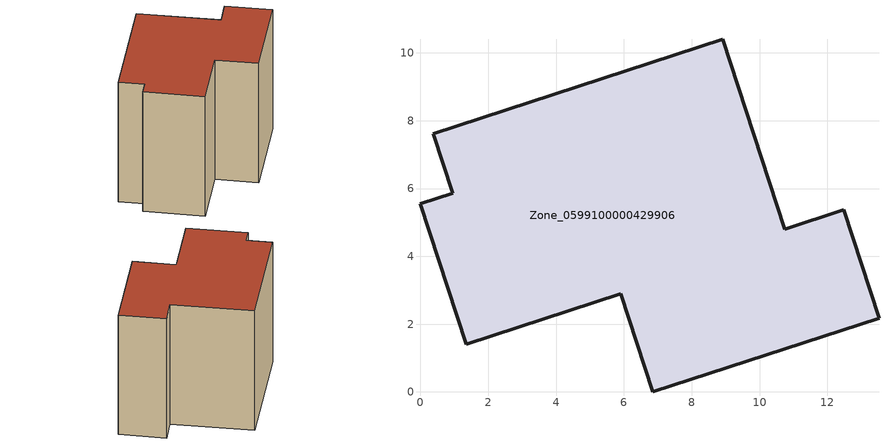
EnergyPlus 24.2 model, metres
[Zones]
Zone_0599100000429906
 floor ground (C_G): 5.9,2.9 1.35,1.41 0,5.56 0.95,5.87 0.38,7.62 8.92,10.41 10.75,4.79 12.48,5.38 13.52,2.18 6.85,0 z2.3
 wall outside (C_F): 1.35,1.41 5.9,2.9 6.85,0 13.52,2.18 12.48,5.38 10.75,4.79 8.92,10.41 0.38,7.62 0.95,5.87 0,5.56 1.35,1.41 z2.3:12.02
 roof outside (C_R): 10.75,4.79 8.92,10.41 0.38,7.62 0.95,5.87 0,5.56 1.35,1.41 5.9,2.9 6.85,0 13.52,2.18 12.48,5.38 z12.02
[BUILDING]
Pand.0599100000429906: North Axis=0; Terrain=City; Loads Convergence Tolerance Value=0.04; Temperature Convergence Tolerance Value=0.4; Solar Distribution=FullExterior; Maximum Number of Warmup Days=25; Minimum Number of Warmup Days=1
[Site:Location]
Rotterdam.The.Hague.AP_ZH_NLD Design_Conditions: Latitude=51.96; Longitude=4.45; Time Zone=1; Elevation=-4.5
[SITE:GROUNDTEMPERATURE:BUILDINGSURFACE]
18, 18, 18, 18, 18, 18, 18, 18, 18, 18, 18, 18
[MATERIAL] Thermal Absorptance=0.9; Solar Absorptance=0.7; Visible Absorptance=0.7
Name | Roughness | Thickness | Conductivity | Density | Specific Heat
G.TC.2006-2014 | MediumSmooth | 0.15 | 0.06 | 540 | 1210
F.TC.2006-2014 | Rough | 0.3 | 0.12 | 1920 | 840
R.TC.2006-2014 | MediumRough | 0.2 | 0.08 | 1500 | 1000
[CONSTRUCTION]
C_G: G.TC.2006-2014
C_F: F.TC.2006-2014
C_R: R.TC.2006-2014
[ZONE]
Zone_0599100000429906: Type=1; Multiplier=1; Ceiling Height=Autocalculate; Volume=Autocalculate; Floor Area=autocalculate; Part of Total Floor Area=Yes
[ZONEINFILTRATION:DESIGNFLOWRATE]
Infil_Zone_0599100000429906: Zone or ZoneList or Space or SpaceList=Zone_0599100000429906; Schedule=AlwaysOn; Design Flow Rate Calculation Method=Flow/Area; Flow Rate per Floor Area=0.0015; Constant Term Coefficient=1; Temperature Term Coefficient=0; Velocity Term Coefficient=0; Velocity Squared Term Coefficient=0
[HVACTEMPLATE:ZONE:IDEALLOADSAIRSYSTEM]
Zone_0599100000429906: Maximum Heating Supply Air Temperature=50; Minimum Cooling Supply Air Temperature=13; Maximum Heating Supply Air Humidity Ratio=0.0156; Minimum Cooling Supply Air Humidity Ratio=0.0077; Heating Limit=NoLimit; Cooling Limit=NoLimit; Dehumidification Control Type=ConstantSensibleHeatRatio; Cooling Sensible Heat Ratio=0.7; Dehumidification Setpoint=60; Humidification Control Type=None; Humidification Setpoint=30; Outdoor Air Method=None; Outdoor Air Flow Rate per Person=0.00944; Outdoor Air Flow Rate per Zone Floor Area=0; Outdoor Air Flow Rate per Zone=0; Demand Controlled Ventilation Type=None; Outdoor Air Economizer Type=NoEconomizer; Heat Recovery Type=None; Sensible Heat Recovery Effectiveness=0.7; Latent Heat Recovery Effectiveness=0.65
[ZONECONTROL:THERMOSTAT]
ThermostatControl_Zone_0599100000429906: Zone or ZoneList=Zone_0599100000429906; Control Type Schedule=DualSetpointControlType; Control 1=Thermostat_Zone_0599100000429906; Temperature Difference Between Cutout And Setpoint=0
[THERMOSTATSETPOINT:DUALSETPOINT]
Thermostat_Zone_0599100000429906: Heating Setpoint Temperature Schedule=HeatingSetpoint_Zone_0599100000429906; Cooling Setpoint Temperature Schedule=CoolingSetpoint_Zone_0599100000429906
[SCHEDULE:COMPACT]
HeatingSetpoint_Zone_0599100000429906: Through: 12/31, For: AllDays, Until: 24:00, 21
CoolingSetpoint_Zone_0599100000429906: Through: 12/31, For: AllDays, Until: 24:00, 24
DualSetpointControlType: Through: 12/31, For: AllDays, Until: 24:00, 4
AlwaysOn: Through: 12/31, For: AllDays, Until: 24:00, 1
